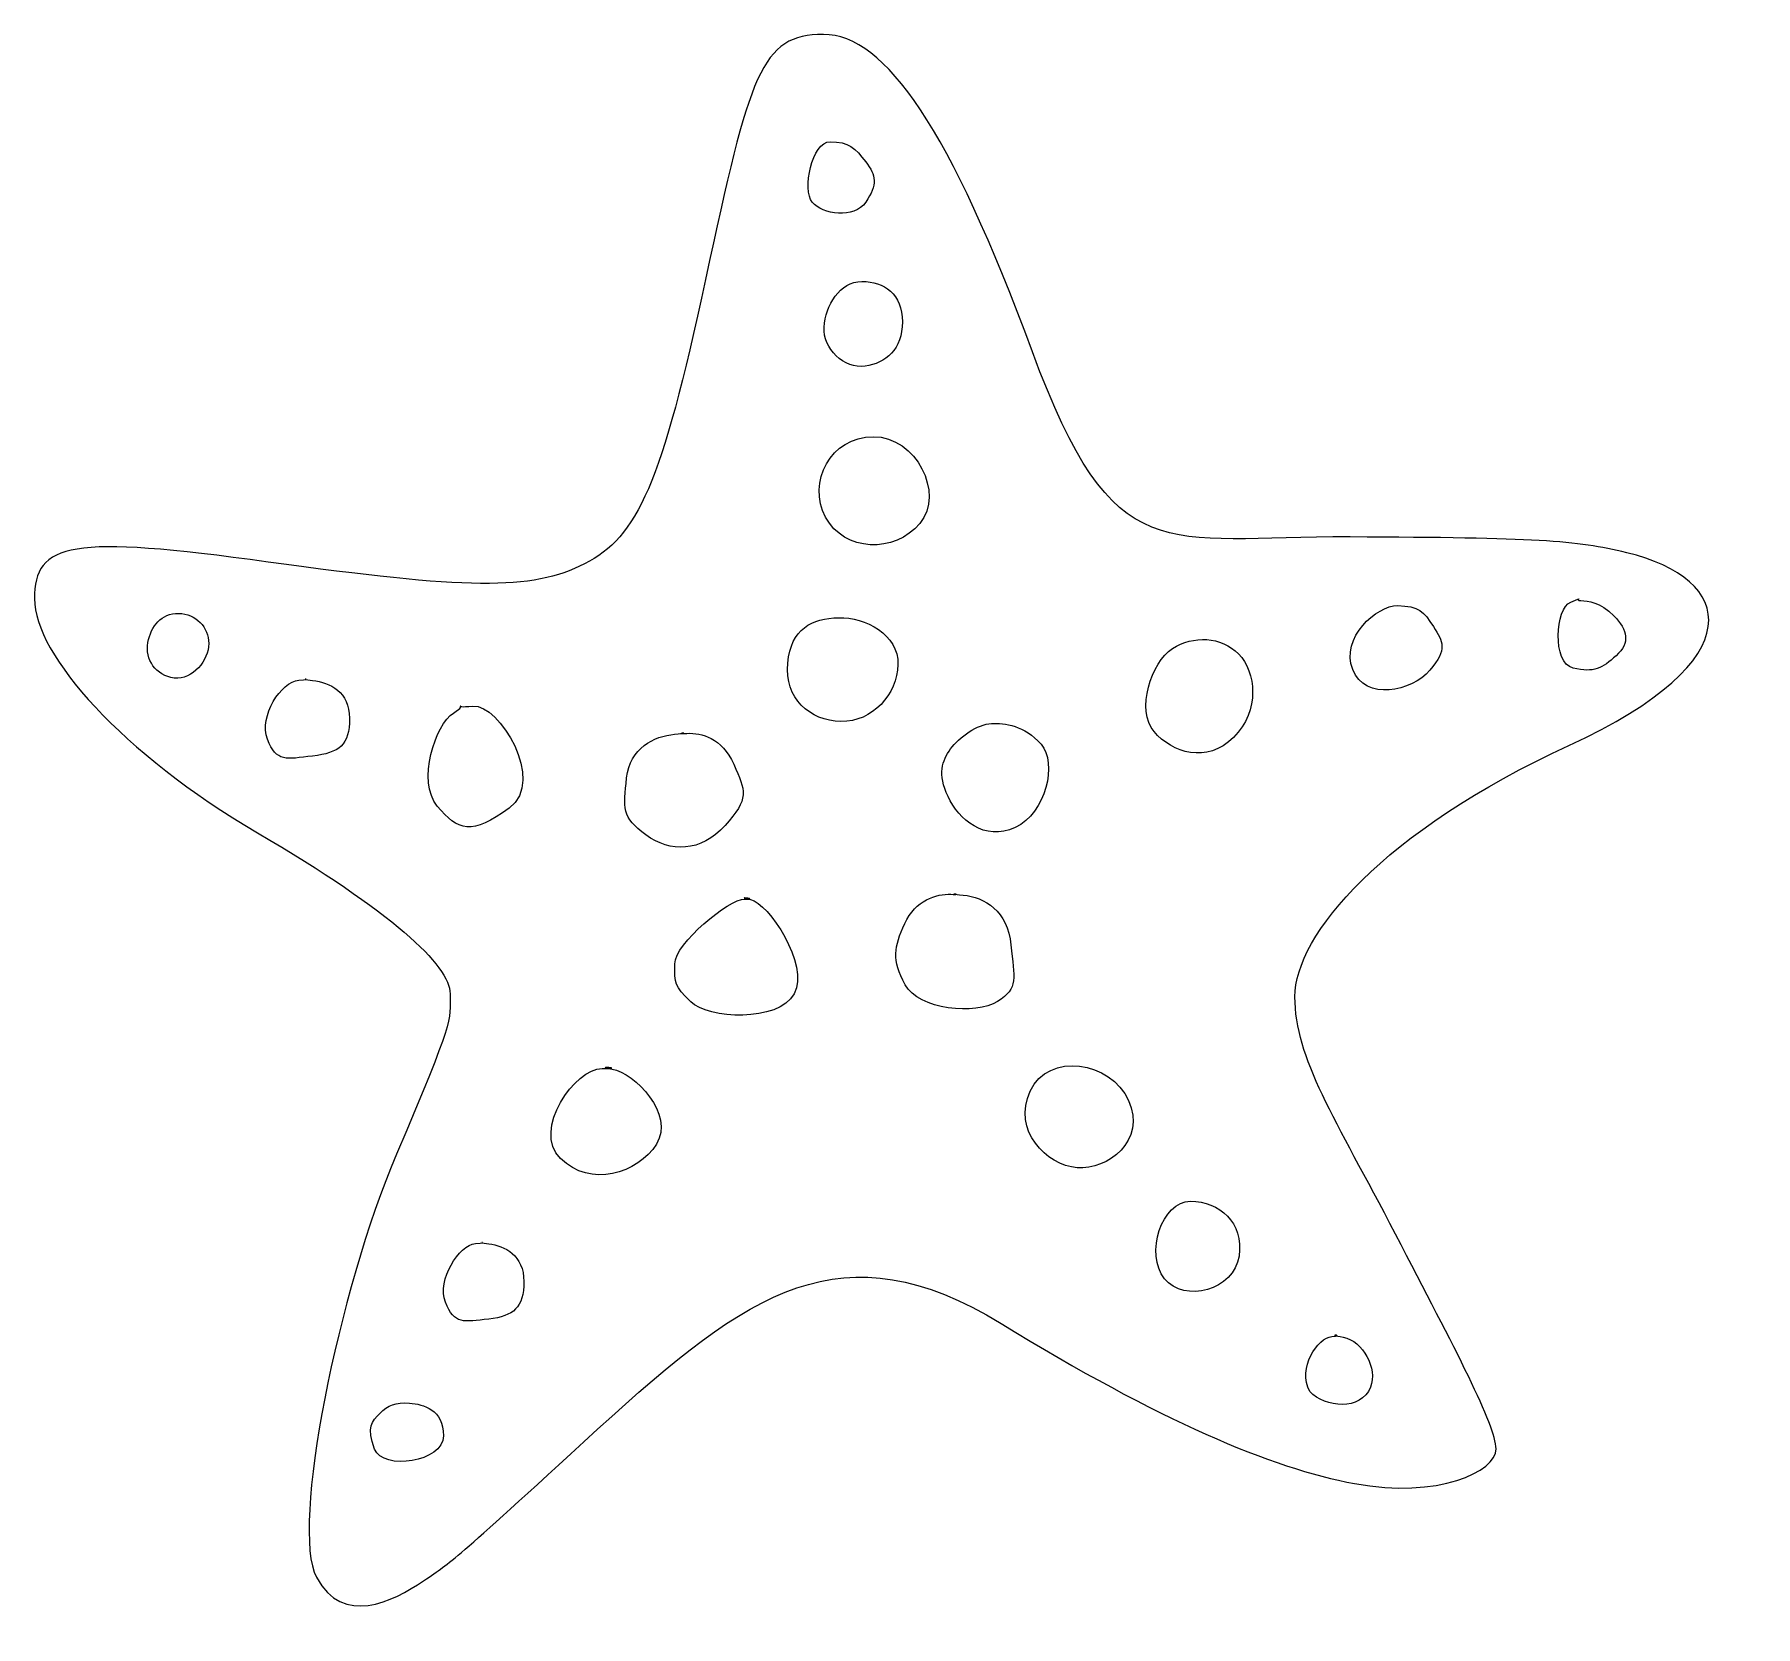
# Model space of a CAD drawing. Extents: x 0 to 631, y -8 to 576.
import ezdxf

# ---------------------------------------------------------------- set-up
doc = ezdxf.new("R2010")
doc.units = 0
doc.layers.get('0').update_dxf_attribs({"linetype": 'CONTINUOUS'})

msp = doc.modelspace()

# ---------------------------------------------------------------- linework, layer by layer
at = {"color": 7}
for p, q in [((289.144058, 576), (289.144058, 576)), ((291.65166, 536.68196), (291.65166, 536.681973)), ((303.289883, 485.449785), (303.289883, 485.449785)), ((307.429268, 428.56641), (307.429268, 428.56641)), ((499.664055, 366.643747), (499.664055, 366.643807)), ((566.73387, 368.479665), (566.73387, 368.479537)), ((52.827974, 363.788265), (52.827974, 363.788265)), ((294.74721, 362.216498), (294.74721, 362.216498)), ((417.070493, 350.905327), (417.070493, 350.905327)), ((96.849248, 339.324172), (96.849248, 339.323992)), ((160.739535, 329.809425), (160.739535, 329.809425)), ((350.718713, 323.45037), (350.718713, 323.45037)), ((239.123655, 319.839052), (239.123655, 319.838925)), ((260.360423, 259.092472), (260.360423, 259.092173)), ((335.924798, 260.85609), (335.924918, 260.855902)), ((208.048395, 197.01402), (208.048395, 197.0139)), ((364.968233, 188.705182), (364.968233, 188.705182)), ((423.715613, 148.36131), (423.715613, 148.36131)), ((161.62746, 132.82347), (161.62746, 132.82365)), ((475.523715, 98.760652), (475.523715, 98.76084)), ((137.499082, 74.380545), (137.499082, 74.380545))]:
    msp.add_line(p, q, dxfattribs=at)
for points in [[(289.144058, 576), (266.258805, 576), (262.192643, 561.802573), (245.962605, 486.205627)], [(365.76438, 459.7257), (335.725275, 540.943361), (312.029258, 576), (289.144058, 576)], [(285.08865, 514.507892), (281.372835, 518.986553), (284.855468, 536.68196), (291.65166, 536.68196)], [(291.65166, 536.681973), (298.44786, 536.681973), (300.839168, 534.284891), (304.693695, 529.31509)], [(304.693695, 529.31509), (308.548223, 524.34529), (309.002445, 520.916599), (304.693695, 514.569332)], [(304.693695, 514.569332), (300.384945, 508.222074), (288.804473, 510.032064), (285.08865, 514.507892)], [(245.962605, 486.205627), (229.73256, 410.608687), (221.115068, 392.029477), (201.65334, 381.965475)], [(289.384005, 468.736283), (289.878525, 476.556285), (295.118993, 485.449785), (303.289883, 485.449785)], [(303.289883, 485.449785), (311.460773, 485.449785), (318.095655, 480.849975), (318.095655, 470.704035)], [(304.429725, 454.38651), (296.838495, 453.308527), (288.889432, 460.916288), (289.384005, 468.736283)], [(318.095655, 470.704035), (318.095655, 460.558087), (312.020963, 455.4645), (304.429725, 454.38651)], [(482.192932, 391.819013), (413.634413, 392.136607), (395.803485, 378.508035), (365.76438, 459.7257)], [(289.959923, 399.074903), (283.123425, 411.84897), (291.769058, 428.56641), (307.429268, 428.56641)], [(307.429268, 428.56641), (323.089478, 428.56641), (333.668693, 407.844555), (324.478673, 396.771247)], [(324.478673, 396.771247), (315.288645, 385.698), (296.79642, 386.30082), (289.959923, 399.074903)], [(85.726988, 382.625422), (13.356499, 392.606182), (0, 389.842238), (0, 369.199448)], [(583.581787, 386.045273), (564.679387, 390.593655), (550.75146, 391.501358), (482.192932, 391.819013)], [(562.426537, 315.411615), (630.81042, 346.87536), (623.121877, 376.530945), (583.581787, 386.045273)], [(201.65334, 381.965475), (182.191613, 371.901472), (158.097465, 372.644662), (85.726988, 382.625422)], [(0, 369.199448), (0, 348.55665), (32.354426, 312.277298), (81.731595, 283.40046)], [(483.142583, 343.223302), (478.688858, 354.829403), (491.871578, 366.765075), (499.664055, 366.643747)], [(499.664055, 366.643807), (507.456532, 366.52218), (509.191095, 364.570463), (512.742097, 358.941015)], [(563.93829, 343.751302), (556.21743, 345.540405), (557.311515, 365.747587), (563.086425, 367.963642)], [(563.086425, 367.963642), (568.861343, 370.179697), (564.06354, 368.585258), (566.73387, 368.479665)], [(566.73387, 368.479537), (569.4042, 368.373877), (573.70668, 368.069797), (578.887995, 362.888362)], [(41.573693, 353.109893), (42.719376, 359.19792), (46.523838, 363.880958), (52.827974, 363.788265)], [(52.827974, 363.788265), (59.132111, 363.695505), (63.890288, 358.687365), (63.890288, 352.725953)], [(276.078068, 345.539055), (277.295498, 358.288868), (284.996138, 361.955355), (294.74721, 362.216498)], [(294.74721, 362.216498), (304.49829, 362.47758), (316.714635, 356.03283), (316.487895, 345.083123)], [(578.887995, 362.888362), (584.069295, 357.707062), (584.857943, 352.9659), (579.727875, 348.298582)], [(417.070493, 350.905327), (424.79949, 355.792515), (434.84979, 355.414702), (441.316905, 348.946492)], [(512.742097, 358.941015), (516.293093, 353.311568), (517.993433, 350.860245), (511.44627, 342.971445)], [(51.256208, 340.103858), (44.507745, 340.887772), (40.428011, 347.021872), (41.573693, 353.109893)], [(63.890288, 352.725953), (63.890288, 346.764532), (58.004677, 339.319942), (51.256208, 340.103858)], [(410.337607, 320.462812), (403.68345, 328.185307), (409.341495, 346.01814), (417.070493, 350.905327)], [(441.316905, 348.946492), (447.78402, 342.479377), (449.25258, 328.098525), (439.49322, 318.33915)], [(579.727875, 348.298582), (574.597792, 343.631265), (571.659135, 341.9622), (563.93829, 343.751302)], [(295.611045, 324.194295), (284.1108, 324.409298), (274.860638, 332.78925), (276.078068, 345.539055)], [(316.487895, 345.083123), (316.261215, 334.133407), (307.111305, 323.979232), (295.611045, 324.194295)], [(511.44627, 342.971445), (504.899115, 335.082637), (487.596308, 331.61727), (483.142583, 343.223302)], [(85.451033, 317.655427), (82.1793, 326.181457), (90.537435, 338.820877), (96.849248, 339.324172)], [(96.849248, 339.323992), (103.161068, 339.827108), (95.663768, 339.92724), (101.948483, 339.204203)], [(101.948483, 339.204203), (108.233213, 338.481285), (115.494435, 335.114332), (115.494435, 325.358287)], [(153.57666, 327.289785), (160.112018, 331.3866), (151.370865, 328.950135), (160.739535, 329.809425)], [(160.739535, 329.809425), (170.108205, 330.668715), (187.746608, 302.512657), (173.997563, 292.459088)], [(115.494435, 325.358287), (115.494435, 315.602235), (111.741218, 312.63876), (101.948483, 311.512365)], [(147.66156, 293.142997), (140.07807, 302.280622), (147.041295, 323.192977), (153.57666, 327.289785)], [(335.787127, 314.120018), (338.908838, 318.490972), (345.746647, 323.226848), (350.718713, 323.45037)], [(350.718713, 323.45037), (355.690785, 323.673892), (362.822153, 322.708965), (368.919945, 315.867555)], [(101.948483, 311.512365), (92.155763, 310.38597), (88.722773, 309.129405), (85.451033, 317.655427)], [(217.047008, 303.485408), (218.298405, 314.481675), (227.034713, 318.79368), (234.636323, 319.526978)], [(234.636323, 319.526978), (242.23794, 320.260275), (233.653253, 319.652295), (239.123655, 319.839052)], [(239.123655, 319.838925), (244.59399, 320.025675), (251.841218, 318.259357), (256.29303, 308.488687)], [(368.919945, 315.867555), (375.017738, 309.026145), (370.707458, 290.530905), (359.453363, 285.308198)], [(439.49322, 318.33915), (429.733845, 308.579842), (416.991772, 312.740317), (410.337607, 320.462812)], [(461.977762, 223.28964), (462.002362, 245.845875), (494.042662, 283.947878), (562.426537, 315.411615)], [(334.845098, 296.670473), (330.929258, 305.025652), (332.66541, 309.749063), (335.787127, 314.120018)], [(224.125905, 282.596587), (215.199968, 289.123402), (215.795603, 292.489133), (217.047008, 303.485408)], [(256.29303, 308.488687), (260.74485, 298.718017), (262.03422, 295.921387), (253.113503, 286.06404)], [(359.453363, 285.308198), (348.199268, 280.085483), (338.760938, 288.315285), (334.845098, 296.670473)], [(173.997563, 292.459088), (160.248525, 282.405532), (155.24505, 284.005373), (147.66156, 293.142997)], [(253.113503, 286.06404), (244.192785, 276.206693), (233.051843, 276.069757), (224.125905, 282.596587)], [(81.731595, 283.40046), (131.10876, 254.52363), (152.352833, 234.72834), (152.352833, 224.333468)], [(234.67233, 235.38405), (234.67233, 242.833928), (254.646878, 259.133513), (260.360423, 259.092472)], [(260.360423, 259.092173), (266.073953, 259.049197), (255.91554, 260.158298), (262.448138, 258.900503)], [(262.448138, 258.900503), (268.980735, 257.6424), (284.174445, 235.17426), (278.417708, 224.417753)], [(318.971415, 250.117703), (322.914893, 258.772725), (330.504653, 261.039893), (335.924798, 260.85609)], [(335.924918, 260.855902), (341.345018, 260.67222), (332.47596, 261.316635), (340.364273, 260.55612)], [(340.364273, 260.55612), (348.252585, 259.795117), (356.706548, 254.762475), (357.89364, 242.330872)], [(319.10349, 227.693115), (314.18277, 236.88756), (315.02805, 241.462673), (318.971415, 250.117703)], [(357.89364, 242.330872), (359.080725, 229.89927), (360.837765, 226.49958), (352.974323, 221.514045)], [(240.575445, 221.40618), (234.428685, 227.552993), (234.67233, 227.934165), (234.67233, 235.38405)], [(352.974323, 221.514045), (345.110895, 216.528517), (324.024203, 218.498663), (319.10349, 227.693115)], [(152.352833, 224.333468), (152.352833, 213.938603), (153.99918, 215.705408), (132.699817, 165.662393)], [(278.417708, 224.417753), (272.660985, 213.661238), (246.72219, 215.25942), (240.575445, 221.40618)], [(498.824175, 136.314818), (476.715405, 178.853033), (461.951767, 200.733405), (461.977762, 223.28964)], [(364.968233, 188.705182), (371.632358, 203.131155), (394.46217, 199.865715), (400.991055, 185.231377)], [(192.858682, 163.959045), (182.120362, 174.697373), (198.355252, 197.045723), (208.048395, 197.01402)], [(208.048395, 197.0139), (217.741545, 196.983225), (203.680185, 197.939415), (211.779817, 196.73808)], [(211.779817, 196.73808), (219.87945, 195.536618), (234.80526, 180.188655), (228.00132, 169.32225)], [(382.16736, 160.613227), (370.895535, 161.55684), (358.304115, 174.27921), (364.968233, 188.705182)], [(400.991055, 185.231377), (407.519932, 170.59704), (393.439185, 159.669615), (382.16736, 160.613227)], [(132.699817, 165.662393), (111.400455, 115.619378), (93.713333, 28.5693), (103.376257, 10.513973)], [(228.00132, 169.32225), (221.19738, 158.455838), (203.59701, 153.220718), (192.858682, 163.959045)], [(414.177023, 119.949622), (406.875195, 129.000878), (413.20869, 148.486627), (423.715613, 148.36131)], [(423.715613, 148.36131), (434.222528, 148.235985), (443.273963, 140.711775), (441.508883, 128.228392)], [(206.404635, 64.757677), (262.141777, 115.75557), (296.195437, 139.003875), (354.258172, 103.49985)], [(150.673073, 111.310747), (147.498585, 119.583315), (155.594108, 132.278265), (161.62746, 132.82347)], [(161.62746, 132.82365), (167.660805, 133.369155), (160.598677, 133.423823), (166.498665, 132.739485)], [(166.498665, 132.739485), (172.398645, 132.055208), (179.384723, 128.555318), (179.384723, 118.953585)], [(535.682572, 57.65475), (535.682572, 66.08415), (520.932952, 93.776603), (498.824175, 136.314818)], [(441.508883, 128.228392), (439.743795, 115.745002), (421.478858, 110.898367), (414.177023, 119.949622)], [(179.384723, 118.953585), (179.384723, 109.351852), (175.61595, 106.225028), (166.498665, 105.167685)], [(166.498665, 105.167685), (157.381372, 104.110342), (153.847567, 103.038187), (150.673073, 111.310747)], [(354.258172, 103.49985), (412.320892, 67.995803), (453.217192, 50.52978), (483.862432, 44.864708)], [(467.424937, 78.615697), (462.812047, 87.234907), (470.32779, 98.37321), (475.523715, 98.760652)], [(475.523715, 98.76084), (480.71964, 99.14847), (472.545675, 99.874515), (479.699085, 98.49669)], [(479.699085, 98.49669), (486.85251, 97.119037), (492.410985, 87.121357), (489.659535, 80.184307)], [(489.659535, 80.184307), (486.20325, 71.470162), (473.045707, 72.572175), (467.424937, 78.615697)], [(124.649025, 57.511132), (121.566428, 65.544292), (123.715275, 67.711687), (126.604732, 70.601145)], [(126.604732, 70.601145), (129.494182, 73.490602), (132.353535, 74.84367), (137.499082, 74.380545)], [(137.499082, 74.380545), (142.644645, 73.917352), (149.893215, 72.008888), (149.893215, 62.37036)], [(142.658347, 9.278108), (154.080577, 17.050868), (150.667492, 13.759777), (206.404635, 64.757677)], [(149.893215, 62.37036), (149.893215, 52.731825), (127.731615, 49.477957), (124.649025, 57.511132)], [(483.862432, 44.864708), (514.507665, 39.199628), (535.682572, 49.225365), (535.682572, 57.65475)], [(103.376257, 10.513973), (113.039182, -7.541362), (131.23611, 1.505348), (142.658347, 9.278108)]]:
    msp.add_open_spline(points, degree=3, dxfattribs=at)

doc.saveas('drawing.dxf')
